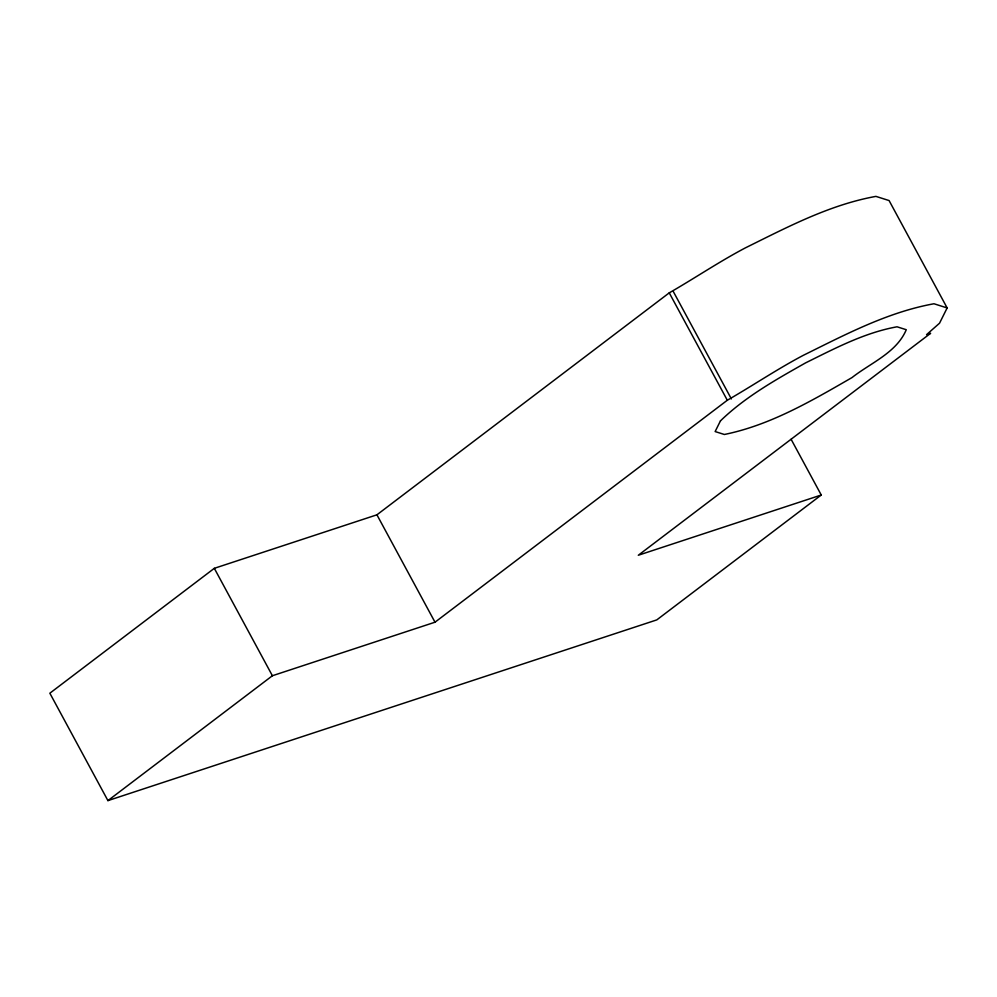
<?xml version="1.0" encoding="UTF-8"?>
<svg xmlns="http://www.w3.org/2000/svg" width="997" height="997" viewBox="0 0 997 997"><rect width="100%" height="100%" fill="white"/><g stroke="black" fill="none" stroke-linecap="round" stroke-linejoin="round"><path stroke-width="1.5" d="M821.254 495.011L656.786 619.897L107.925 800.616L49.85 693.214L214.318 568.327L376.928 514.813L669.249 292.856C694.548 278.337 719.298 261.613 745.345 247.892C787.281 227.191 829.442 204.784 875.914 196.384L889.087 200.559L947.15 307.948L939.548 323.19L926.562 334.643L930.612 333.31L638.304 555.254L821.254 495.011L791.107 439.266M107.925 800.616L272.393 675.742L435.004 622.203L727.312 400.246C752.61 385.727 777.361 369.002 803.408 355.281C845.344 334.581 887.504 312.173 933.977 303.761L947.15 307.948M673.299 291.523L731.362 398.912M669.249 292.856L727.312 400.246M376.928 514.813L435.004 622.203M214.318 568.327L272.393 675.742M720.445 420.884L715.136 431.564L724.358 434.48C770.444 425.121 811.72 400.782 852.024 377.564C870.618 362.896 896.552 352.764 906.273 329.72L897.051 326.804C864.486 332.674 834.963 348.389 805.588 362.883C775.691 379.782 745.27 396.806 720.445 420.884"/></g></svg>
